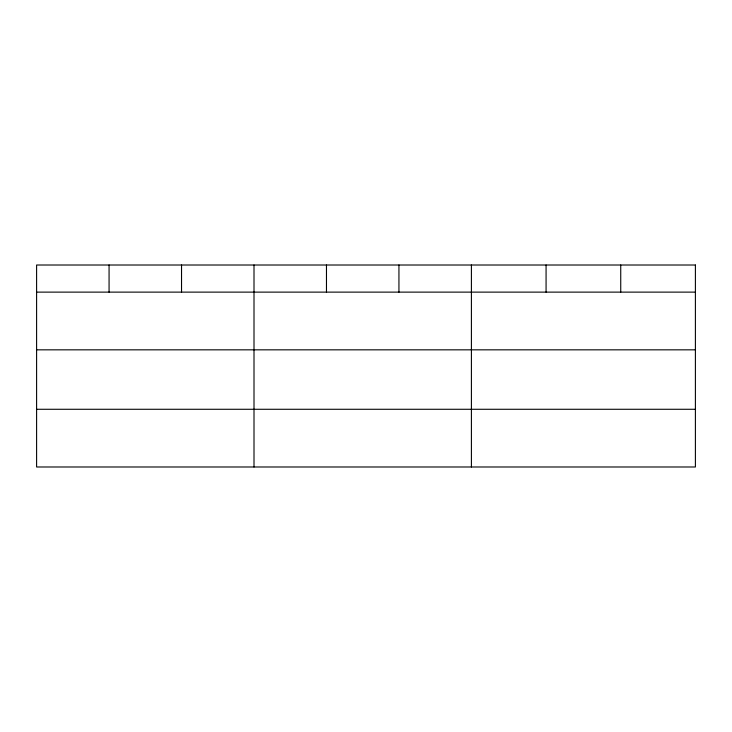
<?xml version="1.0" encoding="UTF-8"?>
<svg xmlns="http://www.w3.org/2000/svg" width="732" height="732" viewBox="0 0 732 732"><rect width="100%" height="100%" fill="white"/><g stroke="black" fill="none" stroke-linecap="round" stroke-linejoin="round"><path stroke-width="1.1" d="M36.6 292.123L695.4 292.123M36.6 349.832L695.4 349.832M36.6 409.28L695.4 409.28M620.736 265.011L620.736 292.123M546.072 265.011L546.072 292.123M471.408 265.011L471.408 466.989M398.94 265.011L398.94 292.123M326.472 265.011L326.472 292.123M254.004 265.011L254.004 466.989M181.536 265.011L181.536 292.123M109.068 265.011L109.068 292.123M695.4 265.011L36.6 265.011L36.6 466.989L695.4 466.989L695.4 265.011"/></g></svg>
